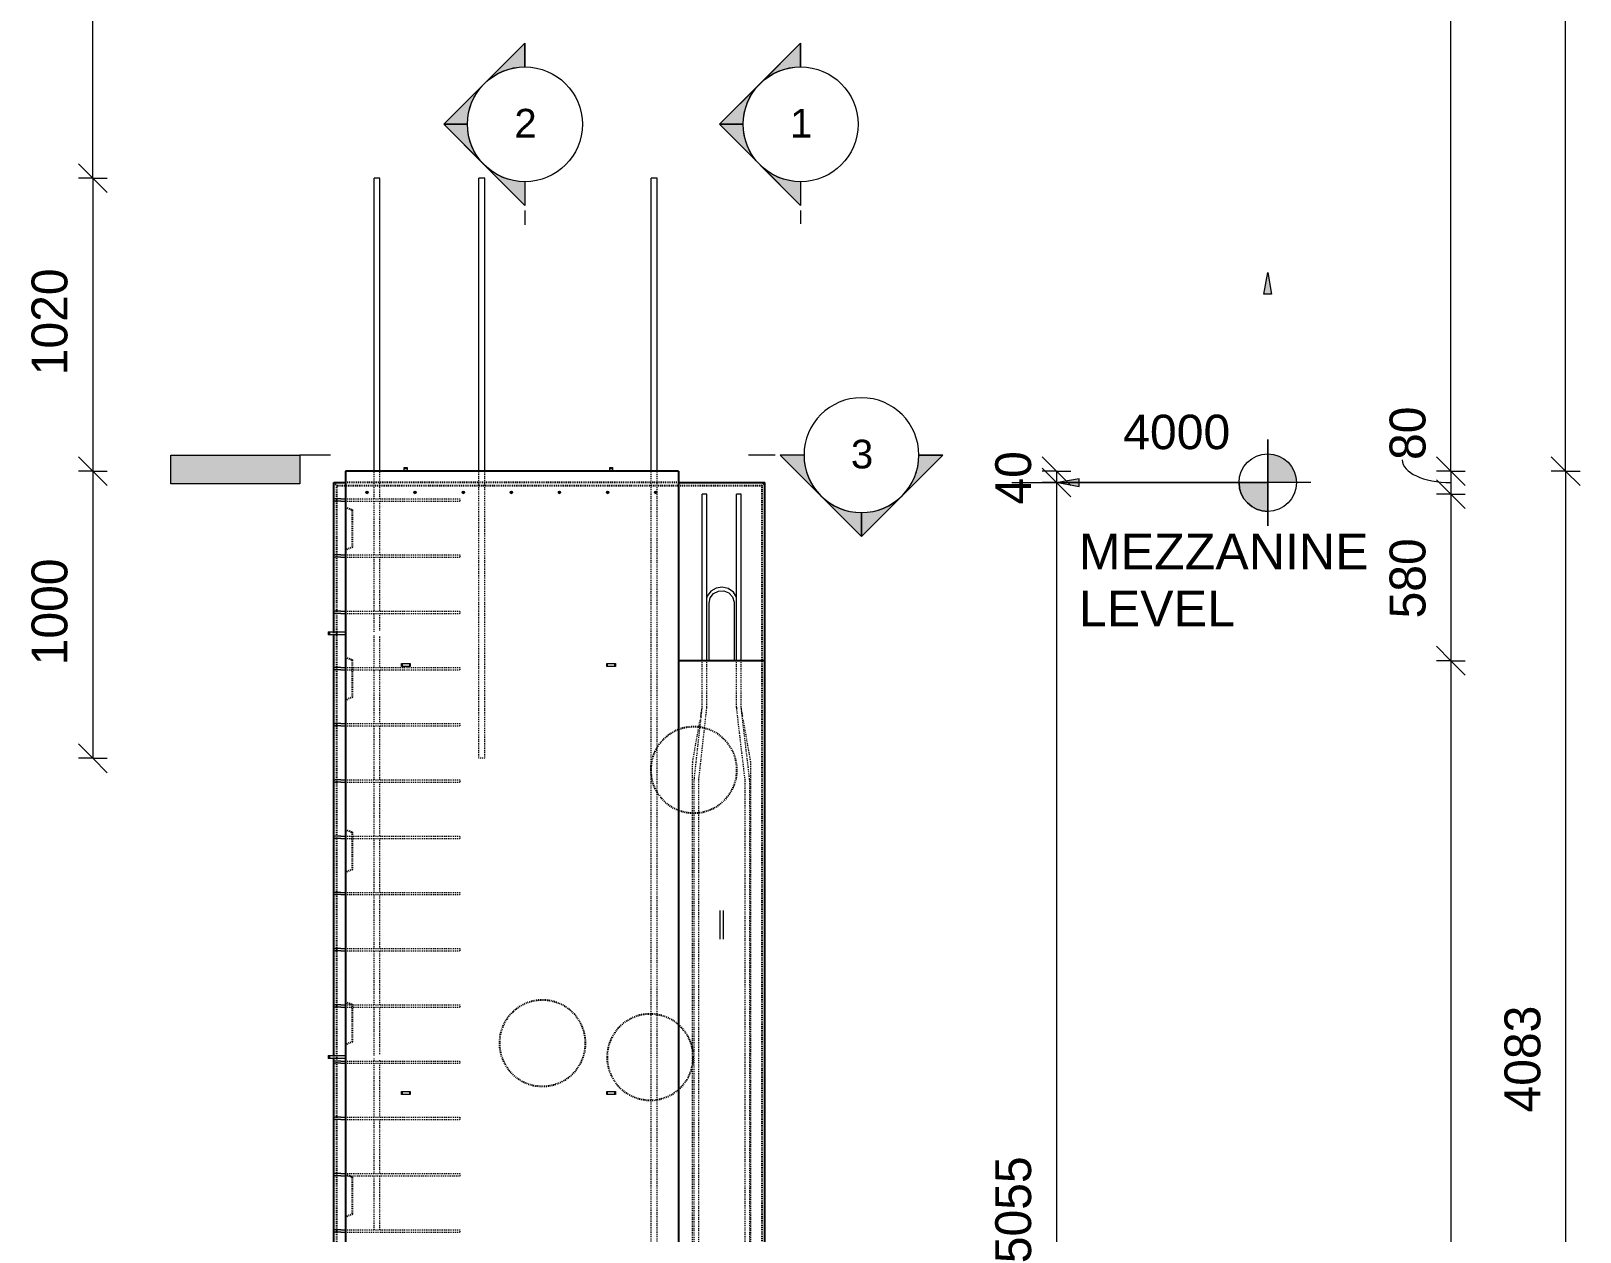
# Model space of a CAD drawing. Header units: millimetres. Extents: x -245 to 16264, y -2906 to 9309.
# Drawn here: x 3284 to 8677, y 1051 to 5233 of the extents above; entities that cross this region are included whole.
import ezdxf

# ---------------------------------------------------------------- set-up
doc = ezdxf.new("R2010")
doc.units = ezdxf.units.MM
doc.linetypes.add('Dash', pattern=[6.36, 3.18, -3.18])
for name, color, linetype, lineweight in [('A-ANNO-DIMS', 211, 'Continuous', 9), ('A-ANNO-DIMS-50', 211, 'Continuous', 9), ('A-DETL-GENF', 92, 'Continuous', 18), ('A-DETL-MBND', 5, 'Continuous', 18), ('A-DETL-THIN', 151, 'Continuous', 18), ('A-GENM', 13, 'Continuous', 18), ('A-WALL', 113, 'Continuous', 25), ('A-WALL-HDLN', 110, 'Dash', 25), ('G-ANNO-DIMS', 111, 'Continuous', 9), ('G-ANNO-SYMB', 111, 'Continuous', 9), ('G-ANNO-TEXT', 231, 'Continuous', 9), ('S-RBAR', 171, 'Continuous', 18)]:
    doc.layers.add(name, color=color, linetype=linetype, lineweight=lineweight)
doc.styles.add('Arial', font='arial.ttf', dxfattribs={"height": 100})
doc.styles.add('Arial_1', font='arial.ttf', dxfattribs={"height": 125})
doc.styles.add('Arial_2', font='arial.ttf', dxfattribs={"height": 120})
doc.styles.add('Nirmala UI Semilight', font='NirmalaS.ttf', dxfattribs={"height": 125})
doc.dimstyles.new('Arrow_Filled_-_2_5_NI_UI', dxfattribs={"dimscale": 304.8, "dimtxt": 130.920493, "dimasz": 0.328084, "dimexe": 0.164042, "dimexo": 0.0625, "dimgap": 0.164042, "dimtad": 1, "dimdec": 4, "dimzin": 0, "dimdsep": 46, "dimtxsty": 'Nirmala UI Semilight', "dimblk1": 'OBLIQUE', "dimblk2": 'OBLIQUE', "dimsah": 1, "dimcen": 0.09, "dimazin": 0, "dimtfac": 1, "dimtdec": 4, "dimtix": 1, "dimtmove": 1, "dimatfit": 3, "dimfxl": 0.164042, "dimfxlon": 1, "dimtvp": 1, "dimtolj": 1, "dimtzin": 0, "dimarcsym": 2})
doc.dimstyles.new('Arrow_Filled_-_2_5_NI_UI_1', dxfattribs={"dimscale": 304.8, "dimtxt": 130.920493, "dimasz": 0.328084, "dimexe": 0.164042, "dimexo": 0.0625, "dimgap": 0.164042, "dimtad": 1, "dimdec": 4, "dimzin": 0, "dimdsep": 46, "dimtxsty": 'Nirmala UI Semilight', "dimblk1": 'OBLIQUE', "dimblk2": 'OBLIQUE', "dimsah": 1, "dimcen": 0.09, "dimazin": 0, "dimtfac": 1, "dimtdec": 4, "dimtix": 1, "dimtmove": 0, "dimatfit": 3, "dimfxl": 0.164042, "dimfxlon": 1, "dimtvp": 1, "dimtolj": 1, "dimtzin": 0, "dimarcsym": 2})

# ---------------------------------------------------------------- blocks, each defined once
blk = doc.blocks.new('RR spread anchor face based - RR-SA-3_0-200-1726827-Elevation Front')
at = {"layer": 'A-GENM'}
for p, q in [((4583.8, 3707.8), (4583.8, 3712.8)), ((4583.8, 3712.8), (4593.8, 3712.8)), ((4583.8, 3700), (4583.8, 3707.8)), ((4593.8, 3707.8), (4583.8, 3707.8)), ((4593.8, 3712.8), (4593.8, 3707.8)), ((4593.8, 3707.8), (4593.8, 3700))]:
    blk.add_line(p, q, dxfattribs=at)
blk = doc.blocks.new('RR spread anchor face based - RR-SA-2_5-150-1726819-Elevation Front')
at = {"layer": 'A-GENM'}
for p, q in [((4573.8, 630), (4576.3, 630)), ((4573.8, 620), (4573.8, 630)), ((4576.3, 620), (4573.8, 620)), ((4576.3, 630), (4601.3, 630)), ((4576.3, 630), (4576.3, 620)), ((4601.3, 620), (4576.3, 620)), ((4601.3, 630), (4603.8, 630)), ((4601.3, 630), (4601.3, 620)), ((4603.8, 620), (4601.3, 620)), ((4603.8, 630), (4603.8, 620))]:
    blk.add_line(p, q, dxfattribs=at)
blk = doc.blocks.new('12_7Ø_ Lifting Insert_COLUMN - 12_9Ø Lifting insert-1653171-Elevation Front')
at = {"layer": 'A-GENM'}
for p, q in [((5645.2, 3040), (5645.2, 3240)), ((5732.5, 3240), (5732.5, 3040))]:
    blk.add_line(p, q, dxfattribs=at)
at = {"layer": 'A-GENM', "flags": 128}
for points in [[(5740.9, 3261.4), (5729.4, 3279.1), (5711.9, 3291.4), (5691, 3296.3), (5669.8, 3293), (5651.3, 3282.1), (5638.3, 3265), (5637, 3260)], [(5645.2, 3240), (5649.2, 3258.4), (5660.7, 3273.4), (5677.4, 3282.1), (5696.2, 3283), (5713.6, 3275.9), (5726.5, 3262.1), (5732.3, 3244.2), (5732.5, 3240)]]:
    blk.add_lwpolyline(points, dxfattribs=at)
blk = doc.blocks.new('12_7Ø_ Lifting Insert_COLUMN - 12_9Ø Lifting insert-V1-Elevation Front')
at = {"layer": 'A-GENM', "flags": 128}
for points in [[(5682.5, 2170), (5682.5, 2165.9), (5682.5, 2154.4), (5682.5, 2137.2), (5682.5, 2117.2), (5682.5, 2097.7), (5682.5, 2081.8), (5682.5, 2072.2), (5682.5, 2070)], [(5695.2, 2070), (5695.2, 2074.1), (5695.2, 2085.6), (5695.2, 2102.8), (5695.2, 2122.8), (5695.2, 2142.3), (5695.2, 2158.2), (5695.2, 2167.8), (5695.2, 2170)]]:
    blk.add_lwpolyline(points, dxfattribs=at)
blk = doc.blocks.new('RR spread anchor face based - RR-SA-2_5-150-1876458-Elevation Front')
at = {"layer": 'A-GENM'}
for p, q in [((5288.8, 630), (5291.3, 630)), ((5288.8, 620), (5288.8, 630)), ((5291.3, 620), (5288.8, 620)), ((5291.3, 630), (5316.3, 630)), ((5291.3, 620), (5291.3, 630)), ((5316.3, 620), (5291.3, 620)), ((5316.3, 630), (5318.8, 630)), ((5316.3, 620), (5316.3, 630)), ((5318.8, 620), (5316.3, 620)), ((5318.8, 630), (5318.8, 620))]:
    blk.add_line(p, q, dxfattribs=at)
blk = doc.blocks.new('RR spread anchor face based - RR-SA-3_0-200-1876459-Elevation Front')
at = {"layer": 'A-GENM'}
for p, q in [((4318.8, 3140), (4323.8, 3140)), ((4318.8, 3140), (4318.8, 3130)), ((4323.8, 3130), (4318.8, 3130)), ((4323.8, 3140), (4378.8, 3140)), ((4323.8, 3140), (4323.8, 3130)), ((4378.8, 3130), (4323.8, 3130))]:
    blk.add_line(p, q, dxfattribs=at)
blk = doc.blocks.new('Detail View - M_Section Tail - Filled Horizontal-14034-Elevation Front')
at = {"layer": 'G-ANNO-SYMB'}
blk.add_hatch(color=256, dxfattribs=at).paths.add_polyline_path([(4220.4, 3655.6), (4220.4, 3755.6), (3770.4, 3755.6), (3770.4, 3655.6)])
for p, q in [((3770.4, 3655.6), (3770.4, 3755.6)), ((3770.4, 3755.6), (4220.4, 3755.6)), ((4220.4, 3755.6), (4220.4, 3655.6)), ((4220.4, 3655.6), (3770.4, 3655.6))]:
    blk.add_line(p, q, dxfattribs=at)
blk = doc.blocks.new('Detail View - M_Section Head - Filled SHOP DWG-1002450-Elevation Front')
at = {"layer": 'G-ANNO-SYMB'}
h = blk.add_hatch(color=256, dxfattribs=at)
edge = h.paths.add_edge_path()
edge.add_line((5892.7, 3755.6), (5975.5, 3755.6))
edge.add_arc((6175.5, 3755.6), 200, 180, 225)
edge.add_line((6034.1, 3614.2), (5892.7, 3755.6))
h = blk.add_hatch(color=256, dxfattribs=at)
edge = h.paths.add_edge_path()
edge.add_line((6458.3, 3755.6), (6316.9, 3614.2))
edge.add_arc((6175.5, 3755.6), 200, 315, 360)
edge.add_line((6375.5, 3755.6), (6458.3, 3755.6))
h = blk.add_hatch(color=256, dxfattribs=at)
edge = h.paths.add_edge_path()
edge.add_line((6175.5, 3472.8), (6034.1, 3614.2))
edge.add_arc((6175.5, 3755.6), 200, 225, 270)
edge.add_line((6175.5, 3555.6), (6175.5, 3472.8))
h = blk.add_hatch(color=256, dxfattribs=at)
edge = h.paths.add_edge_path()
edge.add_line((6175.5, 3472.8), (6175.5, 3555.6))
edge.add_arc((6175.5, 3755.6), 200, 270, 315)
edge.add_line((6316.9, 3614.2), (6175.5, 3472.8))
for p, q in [((6175.5, 3472.8), (5892.7, 3755.6)), ((5975.5, 3755.6), (5892.7, 3755.6)), ((5892.7, 3755.6), (6034.1, 3614.2)), ((5975.5, 3755.6), (5892.7, 3755.6)), ((6175.5, 3472.8), (6458.3, 3755.6)), ((6316.9, 3614.2), (6458.3, 3755.6)), ((6375.5, 3755.6), (6458.3, 3755.6)), ((6458.3, 3755.6), (6375.5, 3755.6)), ((6034.1, 3614.2), (6175.5, 3472.8)), ((6175.5, 3472.8), (6316.9, 3614.2)), ((6175.5, 3555.6), (6175.5, 3472.8)), ((6175.5, 3472.8), (6175.5, 3555.6))]:
    blk.add_line(p, q, dxfattribs=at)
for start, end in [(360, 180), (180, 360), (180, 225), (315, 0), (225, 270), (270, 315)]:
    blk.add_arc((6175.5, 3755.6), 200, start, end, dxfattribs=at)
blk = doc.blocks.new('DIMBLOCK16-Elevation Front')
at = {"layer": 'A-ANNO-DIMS-50'}
for p, q in [((3498.8, 4720), (3448.8, 4770)), ((3498.8, 4720), (3448.8, 4720)), ((3498.8, 4720), (3498.8, 3700)), ((3498.8, 4720), (3548.8, 4670)), ((3498.8, 4720), (3548.8, 4720)), ((3498.8, 3700), (3448.8, 3750)), ((3498.8, 3700), (3448.8, 3700)), ((3498.8, 3700), (3548.8, 3650)), ((3498.8, 3700), (3548.8, 3700))]:
    blk.add_line(p, q, dxfattribs=at)
at = {"layer": 'A-ANNO-DIMS-50', "color": 0, "insert": (3285.7, 4033.9), "char_height": 125, "width": 422.754, "attachment_point": 1, "rotation": 90, "line_spacing_factor": 1.142579, "style": 'Nirmala UI Semilight'}
blk.add_mtext('1020', dxfattribs=at)
blk = doc.blocks.new('_Oblique')
at = {"color": 0, "linetype": 'ByBlock', "lineweight": -2}
blk.add_line((-0.5, -0.5), (0.5, 0.5), dxfattribs=at)
blk = doc.blocks.new('DIMBLOCK17-Elevation Front')
at = {"layer": 'A-ANNO-DIMS-50'}
for p, q in [((3498.8, 3700), (3448.8, 3750)), ((3498.8, 3700), (3448.8, 3700)), ((3498.8, 3700), (3498.8, 2700)), ((3498.8, 3700), (3548.8, 3650)), ((3498.8, 3700), (3548.8, 3700)), ((3498.8, 2700), (3448.8, 2750)), ((3498.8, 2700), (3448.8, 2700)), ((3498.8, 2700), (3548.8, 2650)), ((3498.8, 2700), (3548.8, 2700))]:
    blk.add_line(p, q, dxfattribs=at)
at = {"layer": 'A-ANNO-DIMS-50', "color": 0, "insert": (3285.7, 3023.9), "char_height": 125, "width": 422.754, "attachment_point": 1, "rotation": 90, "line_spacing_factor": 1.142579, "style": 'Nirmala UI Semilight'}
blk.add_mtext('1000', dxfattribs=at)
blk = doc.blocks.new('DIMBLOCK18-Elevation Front')
at = {"layer": 'A-ANNO-DIMS-50'}
for p, q in [((8227.5, 3700), (8177.5, 3750)), ((8227.5, 3700), (8177.5, 3700)), ((8227.5, 3620), (8177.5, 3670)), ((8227.5, 3700), (8227.5, 3620)), ((8227.5, 3700), (8277.5, 3650)), ((8227.5, 3700), (8277.5, 3700)), ((8227.5, 3620), (8177.5, 3620)), ((8227.5, 3620), (8277.5, 3570)), ((8227.5, 3620), (8277.5, 3620))]:
    blk.add_line(p, q, dxfattribs=at)
blk.add_ellipse((8227.5, 3738.9), major_axis=(169, 0), ratio=0.466569, start_param=3.141593, end_param=4.712389, dxfattribs=at)
at = {"layer": 'A-ANNO-DIMS-50', "color": 0, "insert": (8014.4, 3738.9), "char_height": 125, "width": 228.516, "attachment_point": 1, "rotation": 90, "line_spacing_factor": 1.142579, "style": 'Nirmala UI Semilight'}
blk.add_mtext('80', dxfattribs=at)
blk = doc.blocks.new('DIMBLOCK19-Elevation Front')
at = {"layer": 'A-ANNO-DIMS-50'}
for p, q in [((8227.5, 3620), (8177.5, 3670)), ((8227.5, 3620), (8177.5, 3620)), ((8227.5, 3620), (8227.5, 3040)), ((8227.5, 3620), (8277.5, 3570)), ((8227.5, 3620), (8277.5, 3620)), ((8227.5, 3040), (8177.5, 3090)), ((8227.5, 3040), (8177.5, 3040)), ((8227.5, 3040), (8277.5, 2990)), ((8227.5, 3040), (8277.5, 3040))]:
    blk.add_line(p, q, dxfattribs=at)
at = {"layer": 'A-ANNO-DIMS-50', "color": 0, "insert": (8014.4, 3187.2), "char_height": 125, "width": 342.774, "attachment_point": 1, "rotation": 90, "line_spacing_factor": 1.142579, "style": 'Nirmala UI Semilight'}
blk.add_mtext('580', dxfattribs=at)
blk = doc.blocks.new('DIMBLOCK20-Elevation Front')
at = {"layer": 'A-ANNO-DIMS-50'}
for p, q in [((8227.5, 3040), (8177.5, 3090)), ((8227.5, 3040), (8177.5, 3040)), ((8227.5, 3040), (8227.5, -1395)), ((8227.5, 3040), (8277.5, 2990)), ((8227.5, 3040), (8277.5, 3040)), ((8227.5, -1395), (8177.5, -1345)), ((8227.5, -1395), (8177.5, -1395)), ((8227.5, -1395), (8277.5, -1445)), ((8227.5, -1395), (8277.5, -1395))]:
    blk.add_line(p, q, dxfattribs=at)
at = {"layer": 'A-ANNO-DIMS-50', "color": 0, "insert": (8014.4, 629.7), "char_height": 125, "width": 462.744, "attachment_point": 1, "rotation": 90, "line_spacing_factor": 1.142579, "style": 'Nirmala UI Semilight'}
blk.add_mtext('4435', dxfattribs=at)
blk = doc.blocks.new('DIMBLOCK21-Elevation Front')
at = {"layer": 'A-ANNO-DIMS-50'}
for p, q in [((8627.5, 3700), (8577.5, 3750)), ((8627.5, 3700), (8577.5, 3700)), ((8627.5, 3700), (8627.5, -383)), ((8627.5, 3700), (8677.5, 3650)), ((8627.5, 3700), (8677.5, 3700)), ((8627.5, -383), (8577.5, -333)), ((8627.5, -383), (8577.5, -383)), ((8627.5, -383), (8677.5, -433)), ((8627.5, -383), (8677.5, -383))]:
    blk.add_line(p, q, dxfattribs=at)
at = {"layer": 'A-ANNO-DIMS-50', "color": 0, "insert": (8414.4, 1466.9), "char_height": 125, "width": 459.888, "attachment_point": 1, "rotation": 90, "line_spacing_factor": 1.142579, "style": 'Nirmala UI Semilight'}
blk.add_mtext('4083', dxfattribs=at)
blk = doc.blocks.new('Spot Elevations - M_Spot Elevation - Target Filled-10609-Elevation Front')
at = {"layer": 'G-ANNO-DIMS'}
h = blk.add_hatch(color=256, dxfattribs=at)
edge = h.paths.add_edge_path()
edge.add_line((7590.3, 3660), (7690.3, 3660))
edge.add_arc((7590.3, 3660), 100, 0, 90)
edge.add_line((7590.3, 3760), (7590.3, 3660))
h = blk.add_hatch(color=256, dxfattribs=at)
edge = h.paths.add_edge_path()
edge.add_line((7590.3, 3660), (7490.3, 3660))
edge.add_arc((7590.3, 3660), 100, 180, 270)
edge.add_line((7590.3, 3560), (7590.3, 3660))
for p, q in [((7590.3, 3510), (7590.3, 3810)), ((7740.3, 3660), (6890.3, 3660))]:
    blk.add_line(p, q, dxfattribs=at)
blk.add_circle((7590.3, 3660), 100, dxfattribs=at)
blk = doc.blocks.new('DIMBLOCK76-Elevation Front')
at = {"layer": 'A-ANNO-DIMS-50'}
for p, q in [((6854.3, 3700), (6804.3, 3750)), ((6854.3, 3660), (6804.3, 3710)), ((6854.3, 3700), (6804.3, 3700)), ((6854.3, 3700), (6854.3, 3660)), ((6854.3, 3700), (6904.3, 3650)), ((6854.3, 3700), (6904.3, 3700)), ((6854.3, 3660), (6804.3, 3660)), ((6854.3, 3660), (6904.3, 3610)), ((6854.3, 3660), (6904.3, 3660))]:
    blk.add_line(p, q, dxfattribs=at)
at = {"layer": 'A-ANNO-DIMS-50', "color": 0, "insert": (6641.2, 3583.6), "char_height": 125, "width": 231.372, "attachment_point": 1, "rotation": 90, "line_spacing_factor": 1.142579, "style": 'Nirmala UI Semilight'}
blk.add_mtext('40', dxfattribs=at)
blk = doc.blocks.new('DIMBLOCK77-Elevation Front')
at = {"layer": 'A-ANNO-DIMS-50'}
for p, q in [((6854.3, 3660), (6804.3, 3710)), ((6854.3, 3660), (6804.3, 3660)), ((6854.3, 3660), (6854.3, -1395)), ((6854.3, 3660), (6904.3, 3610)), ((6854.3, 3660), (6904.3, 3660)), ((6854.3, -1395), (6804.3, -1345)), ((6854.3, -1395), (6804.3, -1395)), ((6854.3, -1395), (6904.3, -1445)), ((6854.3, -1395), (6904.3, -1395))]:
    blk.add_line(p, q, dxfattribs=at)
at = {"layer": 'A-ANNO-DIMS-50', "color": 0, "insert": (6641.2, 942.1), "char_height": 125, "width": 457.032, "attachment_point": 1, "rotation": 90, "line_spacing_factor": 1.142579, "style": 'Nirmala UI Semilight'}
blk.add_mtext('5055', dxfattribs=at)

msp = doc.modelspace()

# ---------------------------------------------------------------- hatches: boundary and pattern name
at = {"layer": 'A-DETL-GENF'}
h = msp.add_hatch(color=7, dxfattribs=at)
h.paths.add_polyline_path([(7590.34617, 3560.00172), (7590.34617, 3660.00172), (7490.34617, 3660.00172), (7493.75359, 3634.11982), (7503.74363, 3610.00172), (7519.63549, 3589.29104), (7540.34617, 3573.39918), (7564.46427, 3563.40914)])
h.paths.add_polyline_path([(7577.06585, 4316.22517), (7603.79192, 4316.22517), (7590.34617, 4391.54165)])
at = {"layer": 'G-ANNO-DIMS'}
msp.add_hatch(color=256, dxfattribs=at).paths.add_polyline_path([(6858.80624, 3660.00172), (6933.80624, 3646.7772), (6933.80624, 3673.22625)])
at = {"layer": 'S-RBAR'}
h = msp.add_hatch(color=256, dxfattribs=at)
edge = h.paths.add_edge_path()
edge.add_arc((4453.8071, 3626), 4, 0, 360)
for points in [[(4453.8071, 3622), (4457.8071, 3626), (4453.8071, 3630), (4449.8071, 3626)], [(4621.36719, 3622), (4625.36719, 3626), (4621.36719, 3630), (4617.36719, 3626)], [(4788.92728, 3622), (4792.92728, 3626), (4788.92728, 3630), (4784.92728, 3626)], [(4956.48737, 3622), (4960.48737, 3626), (4956.48737, 3630), (4952.48737, 3626)], [(5124.04746, 3622), (5128.04746, 3626), (5124.04746, 3630), (5120.04746, 3626)], [(5291.60754, 3622), (5295.60754, 3626), (5291.60754, 3630), (5287.60754, 3626)], [(5459.16763, 3622), (5463.16763, 3626), (5459.16763, 3630), (5455.16763, 3626)]]:
    msp.add_hatch(color=256, dxfattribs=at).paths.add_polyline_path(points)
h = msp.add_hatch(color=256, dxfattribs=at)
edge = h.paths.add_edge_path()
edge.add_arc((4621.36719, 3626), 4, 0, 360)
h = msp.add_hatch(color=256, dxfattribs=at)
edge = h.paths.add_edge_path()
edge.add_arc((4788.92728, 3626), 4, 0, 360)
h = msp.add_hatch(color=256, dxfattribs=at)
edge = h.paths.add_edge_path()
edge.add_arc((4956.48737, 3626), 4, 0, 360)
h = msp.add_hatch(color=256, dxfattribs=at)
edge = h.paths.add_edge_path()
edge.add_arc((5124.04746, 3626), 4, 0, 360)
h = msp.add_hatch(color=256, dxfattribs=at)
edge = h.paths.add_edge_path()
edge.add_arc((5291.60754, 3626), 4, 0, 360)
h = msp.add_hatch(color=256, dxfattribs=at)
edge = h.paths.add_edge_path()
edge.add_arc((5459.16763, 3626), 4, 0, 360)

# ---------------------------------------------------------------- linework, layer by layer
at = {"layer": 'A-DETL-MBND'}
for p, q in [((8627.49621, 3700), (8627.49621, 6148.51784)), ((8227.49621, 3700), (8227.49621, 5763.51784)), ((3498.7887, 4720), (3498.7887, 5352.77121)), ((7590.34617, 3810.00172), (7590.34617, 3510.00172)), ((6698.80624, 3660.00172), (6858.80624, 3660.00172))]:
    msp.add_line(p, q, dxfattribs=at)
at = {"layer": 'A-DETL-THIN'}
for p, q in [((7577.06585, 4316.22517), (7590.34617, 4391.54165)), ((7590.34617, 4391.54165), (7603.79192, 4316.22517)), ((7603.79192, 4316.22517), (7577.06585, 4316.22517)), ((7490.34617, 3660.00172), (7590.34617, 3660.00172)), ((7590.34617, 3660.00172), (7590.34617, 3560.00172))]:
    msp.add_line(p, q, dxfattribs=at)
msp.add_arc((7590.34617, 3660.00172), 100, 180, 270, dxfattribs=at)
at = {"layer": 'A-WALL'}
for p, q in [((4378.8071, 3700), (4378.8071, -1395)), ((5538.8071, 3700), (4378.8071, 3700)), ((5538.8071, 3700), (5538.8071, -1395)), ((4338.8071, 3600.38007), (4338.8071, 3660)), ((4338.8071, 3660), (4378.8071, 3660)), ((5538.8071, 3660), (5838.8071, 3660)), ((5838.8071, -1395), (5838.8071, 3660)), ((4338.8071, 3404.58007), (4338.8071, 3599.61993)), ((4338.8071, 3208.78007), (4338.8071, 3403.81993)), ((4338.8071, 3140), (4338.8071, 3208.01993)), ((4338.8071, 3012.98007), (4338.8071, 3130)), ((5838.8071, 3040), (5538.8071, 3040)), ((4338.8071, 2817.18007), (4338.8071, 3012.21993)), ((4338.8071, 2621.38007), (4338.8071, 2816.41993)), ((4338.8071, 2425.58007), (4338.8071, 2620.61993)), ((4338.8071, 2229.78007), (4338.8071, 2424.81993)), ((4338.8071, 2033.98007), (4338.8071, 2229.01993)), ((4338.8071, 1838.18007), (4338.8071, 2033.21993)), ((4338.8071, 1665), (4338.8071, 1837.41993)), ((4338.8071, 1642.38007), (4338.8071, 1655)), ((4338.8071, 1446.58007), (4338.8071, 1641.61993)), ((4338.8071, 1250.78007), (4338.8071, 1445.81993)), ((4338.8071, 1054.98007), (4338.8071, 1250.01993)), ((4338.8071, 859.18007), (4338.8071, 1054.21993))]:
    msp.add_line(p, q, dxfattribs=at)
at = {"layer": 'A-WALL-HDLN'}
for p, q in [((4338.80796, 3660.00172), (4348.80968, 3650)), ((4348.80968, -1395), (4348.80968, 3650)), ((4348.80968, 3650), (5828.80452, 3650)), ((5538.8071, 3660), (4378.8071, 3660)), ((5828.80452, 3650), (5838.80624, 3660.00172)), ((5828.80452, 3650), (5828.80452, -1395)), ((4378.8071, 3575), (4403.8071, 3565)), ((4403.8071, 3435), (4403.8071, 3565)), ((4403.8071, 3435), (4378.8071, 3425)), ((4338.8071, 3130.04961), (4338.8071, 3139.95039)), ((4378.8071, 3052.5), (4403.8071, 3042.5)), ((4403.8071, 2912.5), (4403.8071, 3042.5)), ((4403.8071, 2912.5), (4378.8071, 2902.5)), ((4378.8071, 2452.5), (4403.8071, 2442.5)), ((4403.8071, 2312.5), (4403.8071, 2442.5)), ((4403.8071, 2312.5), (4378.8071, 2302.5)), ((4378.8071, 1852.5), (4403.8071, 1842.5)), ((4403.8071, 1712.5), (4403.8071, 1842.5)), ((4403.8071, 1712.5), (4378.8071, 1702.5)), ((4338.8071, 1655.04961), (4338.8071, 1664.95039)), ((4378.8071, 1252.5), (4403.8071, 1242.5)), ((4403.8071, 1112.5), (4403.8071, 1242.5)), ((4403.8071, 1112.5), (4378.8071, 1102.5))]:
    msp.add_line(p, q, dxfattribs=at)
for centre, start, end in [((5591.92836, 2659.64725), 0, 148.84710778), ((5591.92836, 2659.64725), 148.90954146, 174.34072887), ((5591.92836, 2659.64725), 174.63191348, 180), ((5591.92836, 2659.64725), 180, 185.36808652), ((5591.92836, 2659.64725), 185.65927113, 211.09045854), ((5591.92836, 2659.64725), 211.15289222, 0), ((5064.82499, 1708.12044), 0, 180), ((5439.82499, 1659.59764), 8.72702912, 180), ((5064.82499, 1708.12044), 180, 0), ((5439.82499, 1659.59764), 0, 8.43584451), ((5439.82499, 1659.59764), 180, 351.27297088), ((5439.82499, 1659.59764), 351.56415549, 0)]:
    msp.add_arc(centre, 150, start, end, dxfattribs=at)
at = {"layer": 'G-ANNO-DIMS'}
for p, q in [((6933.80624, 3673.22625), (6858.80624, 3660.00172)), ((6933.80624, 3646.7772), (6933.80624, 3673.22625)), ((6858.80624, 3660.00172), (6933.80624, 3646.7772)), ((6858.80624, 3660.00172), (7199.15247, 3660.00172)), ((7199.15247, 3660.00172), (7590.34617, 3660.00172))]:
    msp.add_line(p, q, dxfattribs=at)
at = {"layer": 'G-ANNO-SYMB'}
for p, q in [((5003.70474, 4607.6713), (5003.70474, 4557.6111)), ((5963.70474, 4607.6713), (5963.70474, 4561.5998)), ((4327.22785, 3755.596), (4220.44305, 3755.596)), ((5875.49981, 3755.596), (5782.28105, 3755.596))]:
    msp.add_line(p, q, dxfattribs=at)
at = {"layer": 'S-RBAR'}
for p, q in [((4498.8071, 4720), (4478.8071, 4720)), ((4478.8071, 3700), (4478.8071, 4720)), ((4498.8071, 3700), (4498.8071, 4720)), ((4863.8071, 4720), (4843.8071, 4720)), ((4843.8071, 3700), (4843.8071, 4720)), ((4863.8071, 3700), (4863.8071, 4720)), ((5463.8071, 4720), (5443.8071, 4720)), ((5443.8071, 3700), (5443.8071, 4720)), ((5463.8071, 3700), (5463.8071, 4720)), ((4453.8071, 3630), (4449.8071, 3626)), ((4449.8071, 3626), (4453.8071, 3622)), ((4457.8071, 3626), (4453.8071, 3630)), ((4453.8071, 3622), (4457.8071, 3626)), ((4621.36719, 3630), (4617.36719, 3626)), ((4617.36719, 3626), (4621.36719, 3622)), ((4625.36719, 3626), (4621.36719, 3630)), ((4621.36719, 3622), (4625.36719, 3626)), ((4788.92728, 3630), (4784.92728, 3626)), ((4784.92728, 3626), (4788.92728, 3622)), ((4792.92728, 3626), (4788.92728, 3630)), ((4788.92728, 3622), (4792.92728, 3626)), ((4956.48737, 3630), (4952.48737, 3626)), ((4952.48737, 3626), (4956.48737, 3622)), ((4960.48737, 3626), (4956.48737, 3630)), ((4956.48737, 3622), (4960.48737, 3626)), ((5124.04746, 3630), (5120.04746, 3626)), ((5120.04746, 3626), (5124.04746, 3622)), ((5128.04746, 3626), (5124.04746, 3630)), ((5124.04746, 3622), (5128.04746, 3626)), ((5291.60754, 3630), (5287.60754, 3626)), ((5287.60754, 3626), (5291.60754, 3622)), ((5295.60754, 3626), (5291.60754, 3630)), ((5291.60754, 3622), (5295.60754, 3626)), ((5459.16763, 3630), (5455.16763, 3626)), ((5455.16763, 3626), (5459.16763, 3622)), ((5463.16763, 3626), (5459.16763, 3630)), ((5459.16763, 3622), (5463.16763, 3626)), ((5636.90093, 3620), (5620.90093, 3620)), ((5620.90093, 3040), (5620.90093, 3620)), ((5636.90093, 3040), (5636.90093, 3620)), ((5756.90093, 3620), (5740.90093, 3620)), ((5740.90093, 3040), (5740.90093, 3620)), ((5756.90093, 3040), (5756.90093, 3620)), ((4362.8071, 3604), (4342.8071, 3604)), ((4362.8071, 3596), (4342.8071, 3596)), ((4362.8071, 3604), (4378.8071, 3604)), ((4362.8071, 3596), (4378.8071, 3596)), ((4362.8071, 3408.2), (4342.8071, 3408.2)), ((4362.8071, 3400.2), (4342.8071, 3400.2)), ((4362.8071, 3408.2), (4378.8071, 3408.2)), ((4362.8071, 3400.2), (4378.8071, 3400.2)), ((4362.8071, 3212.4), (4342.8071, 3212.4)), ((4362.8071, 3204.4), (4342.8071, 3204.4)), ((4362.8071, 3212.4), (4378.8071, 3212.4)), ((4362.8071, 3204.4), (4378.8071, 3204.4)), ((4362.8071, 3016.6), (4342.8071, 3016.6)), ((4362.8071, 3008.6), (4342.8071, 3008.6)), ((4362.8071, 3016.6), (4378.8071, 3016.6)), ((4362.8071, 3008.6), (4378.8071, 3008.6)), ((4362.8071, 2820.8), (4342.8071, 2820.8)), ((4362.8071, 2812.8), (4342.8071, 2812.8)), ((4362.8071, 2820.8), (4378.8071, 2820.8)), ((4362.8071, 2812.8), (4378.8071, 2812.8)), ((4362.8071, 2625), (4342.8071, 2625)), ((4362.8071, 2617), (4342.8071, 2617)), ((4362.8071, 2625), (4378.8071, 2625)), ((4362.8071, 2617), (4378.8071, 2617)), ((4362.8071, 2429.2), (4342.8071, 2429.2)), ((4362.8071, 2429.2), (4378.8071, 2429.2)), ((4362.8071, 2421.2), (4342.8071, 2421.2)), ((4362.8071, 2421.2), (4378.8071, 2421.2)), ((4362.8071, 2233.4), (4342.8071, 2233.4)), ((4362.8071, 2225.4), (4342.8071, 2225.4)), ((4362.8071, 2233.4), (4378.8071, 2233.4)), ((4362.8071, 2225.4), (4378.8071, 2225.4)), ((4362.8071, 2037.6), (4342.8071, 2037.6)), ((4362.8071, 2029.6), (4342.8071, 2029.6)), ((4362.8071, 2037.6), (4378.8071, 2037.6)), ((4362.8071, 2029.6), (4378.8071, 2029.6)), ((4362.8071, 1841.8), (4342.8071, 1841.8)), ((4362.8071, 1841.8), (4378.8071, 1841.8)), ((4362.8071, 1833.8), (4342.8071, 1833.8)), ((4362.8071, 1833.8), (4378.8071, 1833.8)), ((4362.8071, 1646), (4342.8071, 1646)), ((4362.8071, 1638), (4342.8071, 1638)), ((4362.8071, 1646), (4378.8071, 1646)), ((4362.8071, 1638), (4378.8071, 1638)), ((4362.8071, 1450.2), (4342.8071, 1450.2)), ((4362.8071, 1442.2), (4342.8071, 1442.2)), ((4362.8071, 1450.2), (4378.8071, 1450.2)), ((4362.8071, 1442.2), (4378.8071, 1442.2)), ((4362.8071, 1254.4), (4342.8071, 1254.4)), ((4362.8071, 1246.4), (4342.8071, 1246.4)), ((4362.8071, 1254.4), (4378.8071, 1254.4)), ((4362.8071, 1246.4), (4378.8071, 1246.4)), ((4362.8071, 1058.6), (4342.8071, 1058.6)), ((4362.8071, 1050.6), (4342.8071, 1050.6)), ((4362.8071, 1058.6), (4378.8071, 1058.6)), ((4362.8071, 1050.6), (4378.8071, 1050.6))]:
    msp.add_line(p, q, dxfattribs=at)
at = {"layer": 'S-RBAR', "linetype": 'Dash'}
for p, q in [((4478.8071, 3604), (4478.8071, 3699.95039)), ((4498.8071, 3604), (4498.8071, 3699.95039)), ((4843.8071, 2700), (4843.8071, 3699.95039)), ((4863.8071, 2700), (4863.8071, 3699.95039)), ((5443.8071, 73.54951), (5443.8071, 3699.95039)), ((5463.8071, 73.54951), (5463.8071, 3699.95039)), ((4378.85671, 3604), (4778.8071, 3604)), ((4378.85671, 3596), (4778.8071, 3596)), ((4478.8071, 3408.2), (4478.8071, 3596)), ((4498.8071, 3408.2), (4498.8071, 3596)), ((4778.8071, 3596), (4778.8071, 3604)), ((4378.85671, 3408.2), (4778.8071, 3408.2)), ((4378.85671, 3400.2), (4778.8071, 3400.2)), ((4478.8071, 3212.4), (4478.8071, 3400.2)), ((4498.8071, 3212.4), (4498.8071, 3400.2)), ((4778.8071, 3400.2), (4778.8071, 3408.2)), ((4378.85671, 3212.4), (4778.8071, 3212.4)), ((4378.85671, 3204.4), (4778.8071, 3204.4)), ((4478.8071, 3140), (4478.8071, 3204.4)), ((4498.8071, 3145), (4498.8071, 3204.4)), ((4778.8071, 3204.4), (4778.8071, 3212.4)), ((4478.8071, 3016.6), (4478.8071, 3130)), ((4498.8071, 3016.6), (4498.8071, 3125)), ((5620.90093, 2878.64344), (5620.90093, 3039.95039)), ((5636.90093, 2878.64344), (5636.90093, 3039.95039)), ((5740.90093, 2878.64344), (5740.90093, 3039.95039)), ((5756.90093, 2878.64344), (5756.90093, 3039.95039)), ((4378.85671, 3016.6), (4778.8071, 3016.6)), ((4378.85671, 3008.6), (4778.8071, 3008.6)), ((4478.8071, 2820.8), (4478.8071, 3008.6)), ((4498.8071, 2820.8), (4498.8071, 3008.6)), ((4778.8071, 3008.6), (4778.8071, 3016.6)), ((5593.92384, 2632.4754), (5620.56731, 2872.57983)), ((5609.82623, 2630.71077), (5636.4697, 2870.8152)), ((5615.66223, 2846.13363), (5620.41478, 2873.0867)), ((5620.56731, 2872.57983), (5620.89962, 2878.26204)), ((5620.89962, 2878.26204), (5620.90093, 2878.64344)), ((5636.4697, 2870.8152), (5636.68532, 2874.72932)), ((5636.68532, 2874.72932), (5636.90093, 2878.64344)), ((5741.1318, 2874.70179), (5740.90093, 2878.64344)), ((5741.36267, 2870.76013), (5741.1318, 2874.70179)), ((5770.23827, 2626.0221), (5741.36267, 2870.76013)), ((5756.90231, 2878.26551), (5756.90093, 2878.64344)), ((5757.25245, 2872.6349), (5756.90231, 2878.26551)), ((5786.12806, 2627.89687), (5757.25245, 2872.6349)), ((5762.13964, 2846.13363), (5757.38709, 2873.0867)), ((4378.85671, 2820.8), (4778.8071, 2820.8)), ((4378.85671, 2812.8), (4778.8071, 2812.8)), ((4478.8071, 2625), (4478.8071, 2812.8)), ((4498.8071, 2625), (4498.8071, 2812.8)), ((4778.8071, 2812.8), (4778.8071, 2820.8)), ((5587.63016, 2687.15588), (5613.49918, 2833.86637)), ((5790.17171, 2687.15588), (5764.30269, 2833.86637)), ((4863.8071, 2700), (4843.8071, 2700)), ((5586.90093, 11.63663), (5586.90093, 2678.82077)), ((5790.90093, 11.63663), (5790.90093, 2678.82077)), ((4378.85671, 2625), (4778.8071, 2625)), ((4378.85671, 2617), (4778.8071, 2617)), ((4478.8071, 2429.2), (4478.8071, 2617)), ((4498.8071, 2429.2), (4498.8071, 2617)), ((4778.8071, 2617), (4778.8071, 2625)), ((5593.4926, 2624.64715), (5593.70822, 2628.56127)), ((5593.4926, 68.95024), (5593.4926, 2624.64715)), ((5593.70822, 2628.56127), (5593.92384, 2632.4754)), ((5609.4926, 2624.64715), (5609.78599, 2630.33621)), ((5609.4926, 68.95024), (5609.4926, 2624.64715)), ((5609.78599, 2630.33621), (5609.82623, 2630.71077)), ((5770.28067, 2625.65093), (5770.23827, 2626.0221)), ((5770.58979, 2620.01356), (5770.28067, 2625.65093)), ((5770.58979, 73.85241), (5770.58979, 2620.01356)), ((5786.35892, 2623.95521), (5786.12806, 2627.89687)), ((5786.58979, 2620.01356), (5786.35892, 2623.95521)), ((5786.58979, 73.85241), (5786.58979, 2620.01356)), ((4378.85671, 2429.2), (4778.8071, 2429.2)), ((4778.8071, 2421.2), (4778.8071, 2429.2)), ((4378.85671, 2421.2), (4778.8071, 2421.2)), ((4478.8071, 2233.4), (4478.8071, 2421.2)), ((4498.8071, 2233.4), (4498.8071, 2421.2)), ((4378.85671, 2233.4), (4778.8071, 2233.4)), ((4378.85671, 2225.4), (4778.8071, 2225.4)), ((4478.8071, 2037.6), (4478.8071, 2225.4)), ((4498.8071, 2037.6), (4498.8071, 2225.4)), ((4778.8071, 2225.4), (4778.8071, 2233.4)), ((4378.85671, 2037.6), (4778.8071, 2037.6)), ((4378.85671, 2029.6), (4778.8071, 2029.6)), ((4478.8071, 1841.8), (4478.8071, 2029.6)), ((4498.8071, 1841.8), (4498.8071, 2029.6)), ((4778.8071, 2029.6), (4778.8071, 2037.6)), ((4378.85671, 1841.8), (4778.8071, 1841.8)), ((4778.8071, 1833.8), (4778.8071, 1841.8)), ((4378.85671, 1833.8), (4778.8071, 1833.8)), ((4478.8071, 1665), (4478.8071, 1833.8)), ((4498.8071, 1670), (4498.8071, 1833.8)), ((4378.85671, 1646), (4778.8071, 1646)), ((4378.85671, 1638), (4778.8071, 1638)), ((4478.8071, 1646), (4478.8071, 1655)), ((4478.8071, 1450.2), (4478.8071, 1638)), ((4498.8071, 1646), (4498.8071, 1650)), ((4498.8071, 1450.2), (4498.8071, 1638)), ((4778.8071, 1638), (4778.8071, 1646)), ((4378.85671, 1450.2), (4778.8071, 1450.2)), ((4378.85671, 1442.2), (4778.8071, 1442.2)), ((4478.8071, 1254.4), (4478.8071, 1442.2)), ((4498.8071, 1254.4), (4498.8071, 1442.2)), ((4778.8071, 1442.2), (4778.8071, 1450.2)), ((4378.85671, 1254.4), (4778.8071, 1254.4)), ((4378.85671, 1246.4), (4393.93188, 1246.4)), ((4394.18232, 1246.4), (4778.8071, 1246.4)), ((4478.8071, 1058.6), (4478.8071, 1246.4)), ((4498.8071, 1058.6), (4498.8071, 1246.4)), ((4778.8071, 1246.4), (4778.8071, 1254.4)), ((4378.85671, 1058.6), (4778.8071, 1058.6)), ((4378.85671, 1050.6), (4778.8071, 1050.6)), ((4778.8071, 1050.6), (4778.8071, 1058.6))]:
    msp.add_line(p, q, dxfattribs=at)
at = {"layer": 'S-RBAR'}
for centre in [(4453.8071, 3626), (4621.36719, 3626), (4788.92728, 3626), (4956.48737, 3626), (5124.04746, 3626), (5291.60754, 3626), (5459.16763, 3626)]:
    msp.add_circle(centre, 4, dxfattribs=at)
for centre in [(4342.8071, 3600), (4342.8071, 3404.2), (4342.8071, 3208.4), (4342.8071, 3012.6), (4342.8071, 2816.8), (4342.8071, 2621), (4342.8071, 2425.2), (4342.8071, 2229.4), (4342.8071, 2033.6), (4342.8071, 1837.8), (4342.8071, 1642), (4342.8071, 1446.2), (4342.8071, 1250.4), (4342.8071, 1054.6)]:
    msp.add_arc(centre, 4, 90, 270, dxfattribs=at)
at = {"layer": 'S-RBAR', "linetype": 'Dash'}
for centre, radius, start, end in [((5588.90093, 2878.64344), 32, 350, 353.27492458), ((5788.90093, 2878.64344), 48, 183.97702155, 185.21030467), ((5788.90093, 2878.64344), 32, 187.05667573, 190), ((5634.90093, 2678.82077), 48, 170, 180), ((5742.90093, 2678.82077), 48, 360, 10)]:
    msp.add_arc(centre, radius, start, end, dxfattribs=at)

# ---------------------------------------------------------------- block references
at = {"layer": 'A-GENM'}
for name, p in [('RR spread anchor face based - RR-SA-3_0-200-1726827-Elevation Front', (0, 0)), ('RR spread anchor face based - RR-SA-3_0-200-1726827-Elevation Front', (715, 0)), ('12_7Ø_ Lifting Insert_COLUMN - 12_9Ø Lifting insert-1653171-Elevation Front', (0, 0)), ('RR spread anchor face based - RR-SA-3_0-200-1876459-Elevation Front', (0, 0)), ('12_7Ø_ Lifting Insert_COLUMN - 12_9Ø Lifting insert-V1-Elevation Front', (0, 0)), ('RR spread anchor face based - RR-SA-3_0-200-1876459-Elevation Front', (0, -1475))]:
    msp.add_blockref(name, p, dxfattribs=at)
at = {"layer": 'A-GENM', "rotation": 180}
for name, p in [('RR spread anchor face based - RR-SA-2_5-150-1876458-Elevation Front', (9892.6142, 3650)), ('RR spread anchor face based - RR-SA-2_5-150-1726819-Elevation Front', (9892.6142, 3650)), ('RR spread anchor face based - RR-SA-2_5-150-1876458-Elevation Front', (9892.6142, 2160)), ('RR spread anchor face based - RR-SA-2_5-150-1726819-Elevation Front', (9892.6142, 2160))]:
    msp.add_blockref(name, p, dxfattribs=at)
at = {"layer": 'G-ANNO-DIMS'}
msp.add_blockref('Spot Elevations - M_Spot Elevation - Target Filled-10609-Elevation Front', (0, 0), dxfattribs=at)
at = {"layer": 'G-ANNO-SYMB', "extrusion": (0, 0, -1), "rotation": 90.00000000000038}
for p in [(-1248.10874, -1267.82851), (-2208.10874, -1267.82851)]:
    msp.add_blockref('Detail View - M_Section Head - Filled SHOP DWG-1002450-Elevation Front', p, dxfattribs=at)
at = {"layer": 'G-ANNO-SYMB'}
for name in ['Detail View - M_Section Head - Filled SHOP DWG-1002450-Elevation Front', 'Detail View - M_Section Tail - Filled Horizontal-14034-Elevation Front']:
    msp.add_blockref(name, (0, 0), dxfattribs=at)

# ---------------------------------------------------------------- texts
at = {"layer": 'G-ANNO-SYMB', "char_height": 100, "width": 96.2025, "attachment_point": 1, "style": 'Arial'}
for s, insert in [('2', (4967.01327, 4961.50515)), ('1', (5927.01327, 4961.50515)), ('3', (6138.80834, 3809.42985))]:
    msp.add_mtext(s, dxfattribs=dict(at, insert=insert))
at = {"layer": 'G-ANNO-TEXT', "color": 7, "char_height": 125, "attachment_point": 1, "style": 'Arial_1'}
for s, insert, width in [('MEZZANINE', (6932.41256, 3482.65), 1214.5565625), ('LEVEL', (6932.41256, 3284.2125), 653.3753125)]:
    msp.add_mtext(s, dxfattribs=dict(at, insert=insert, width=width))

# ---------------------------------------------------------------- dimensions: what is measured, and where the dimension line sits
at = {"layer": 'A-ANNO-DIMS'}
for base, p1, p2, override, picture, middle in [((3498.7887, 3700), (3548.7887, 4720), (3548.7887, 3700), {"dimpost": '<>', "dimfxl": 1020}, 'DIMBLOCK16-Elevation Front', (3383.84797, 4210)), ((6854.2932, 3660.00172), (6804.2932, 3700), (6904.2932, 3660.00172), {"dimpost": '<>', "dimfxl": 107.702657}, 'DIMBLOCK76-Elevation Front', (6739.70115, 3680.00086)), ((3498.7887, 2700), (3548.7887, 3700), (3548.7887, 2700), {"dimpost": '<>', "dimfxl": 1000}, 'DIMBLOCK17-Elevation Front', (3383.84797, 3200)), ((8627.49621, -383), (8577.49621, 3700), (8577.49621, -383), {"dimpost": '<>', "dimfxl": 4083}, 'DIMBLOCK21-Elevation Front', (8512.86057, 1658.5)), ((6854.2932, -1395), (6904.2932, 3660.00172), (6904.2932, -1395), {"dimpost": '<>', "dimfxl": 5055.001722}, 'DIMBLOCK77-Elevation Front', (6739.70115, 1132.50086)), ((8227.49621, 3040), (8177.49621, 3620), (8177.49621, 3040), {"dimpost": '<>', "dimfxl": 580}, 'DIMBLOCK19-Elevation Front', (8112.90416, 3330)), ((8227.49621, -1395), (8177.49621, 3040), (8177.49621, -1395), {"dimpost": '<>', "dimfxl": 4435}, 'DIMBLOCK20-Elevation Front', (8112.86057, 822.5))]:
    dim = msp.add_linear_dim(base=base, p1=p1, p2=p2, angle=90, dimstyle='Arrow_Filled_-_2_5_NI_UI_1', override=override, dxfattribs=at)
    dim.commit()
    dim.dimension.update_dxf_attribs({"geometry": picture, "text_midpoint": middle})
dim = msp.add_linear_dim(base=(8227.49621, 3620), p1=(8177.49621, 3700), p2=(8177.49621, 3620), angle=90, dimstyle='Arrow_Filled_-_2_5_NI_UI', override={"dimpost": '<>', "dimfxl": 80}, dxfattribs=at)
dim.commit()
dim.dimension.update_dxf_attribs({"geometry": 'DIMBLOCK18-Elevation Front', "text_midpoint": (8097.74358, 3853.11671), "dimtype": 160, "text_rotation": 90})

# ---------------------------------------------------------------- next in the draw order: texts
at = {"layer": 'G-ANNO-DIMS', "insert": (7086.75363, 3896.43995), "char_height": 120, "width": 446.622108, "attachment_point": 1, "line_spacing_factor": 0.941778, "style": 'Arial_2', "bg_fill": 3, "box_fill_scale": 0, "bg_fill_color": 256, "bg_fill_true_color": 3254780160, "bg_fill_transparency": 256}
msp.add_mtext('4000', dxfattribs=at)

doc.saveas('drawing.dxf')
